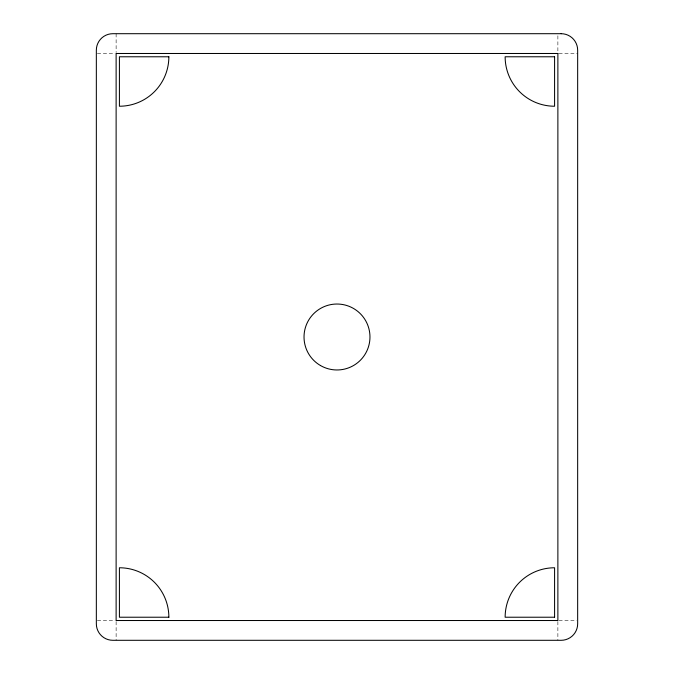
<?xml version="1.0" encoding="UTF-8"?>
<svg xmlns="http://www.w3.org/2000/svg" width="674" height="674" viewBox="0 0 674 674"><rect width="100%" height="100%" fill="white"/><g stroke="black" fill="none" stroke-linecap="round" stroke-linejoin="round"><path stroke-width="0.51" stroke-dasharray="3.37 2.53" d="M97.376 53.482L115.077 53.482M558.923 53.482L577.66 53.482M97.376 620.518L115.077 620.518M558.923 620.518L576.624 620.518M557.878 35.781L557.878 52.437M557.878 621.563L557.878 640.3M116.122 33.7L116.122 52.437M116.122 621.563L116.122 640.3"/><path stroke-width="1.01" d="M561.181 33.7L112.819 33.7A16.488 16.488 0 0 0 96.34 50.188L96.34 623.812A16.488 16.488 0 0 0 112.819 640.3L561.181 640.3A16.488 16.488 0 0 0 577.66 623.812L577.66 50.188A16.488 16.488 0 0 0 561.181 33.7M557.878 53.482L116.122 53.482L116.122 620.518L557.878 620.518L557.878 53.482M168.862 56.776L119.416 56.776L119.416 106.231A49.455 49.455 0 0 0 168.862 56.776M554.584 56.776L505.138 56.776A49.455 49.455 0 0 0 554.584 106.231L554.584 56.776M168.862 617.224L119.416 617.224L119.416 567.769A49.455 49.455 0 0 1 168.862 617.224M554.584 617.224L505.138 617.224A49.455 49.455 0 0 1 554.584 567.769L554.584 617.224M320.512 365.552A32.967 32.967 0 0 0 369.967 337A32.967 32.967 0 0 0 320.512 308.448A32.967 32.967 0 0 0 320.512 365.552"/></g></svg>
